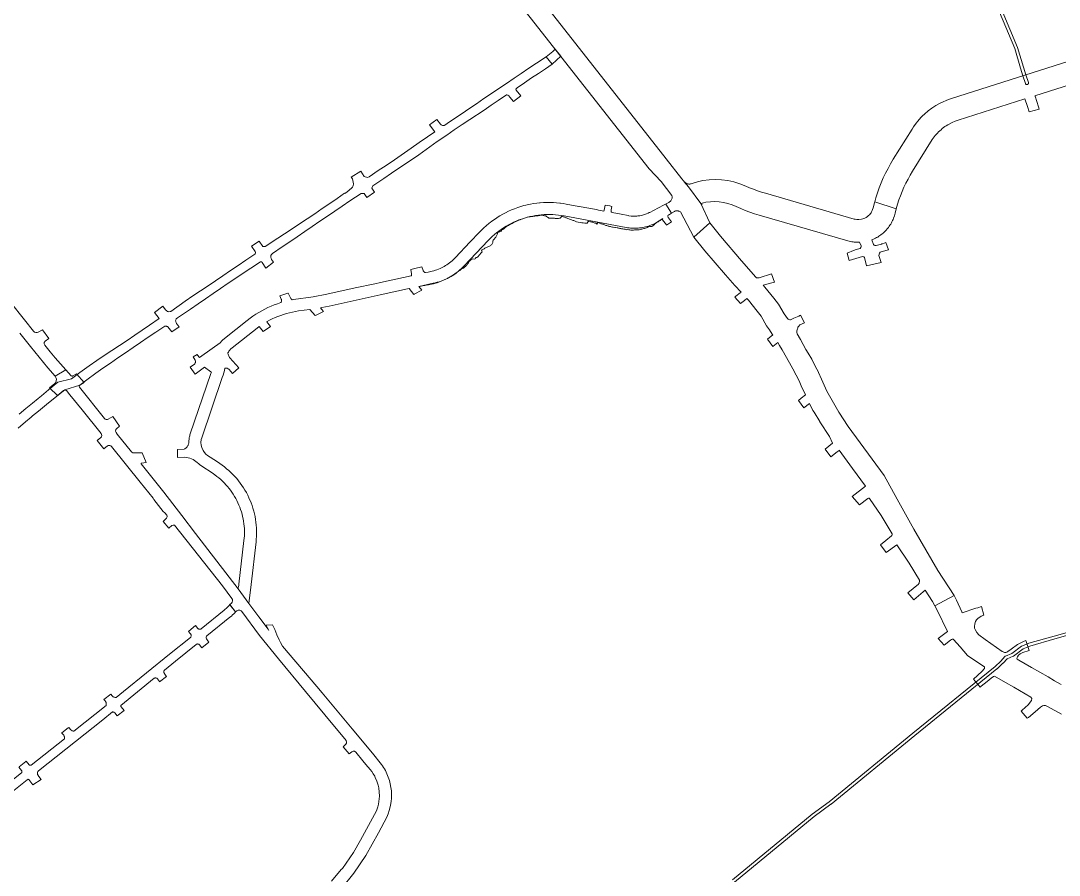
# Model space of a CAD drawing. Header units: inches. Extents: x 704148 to 723432, y 7075344 to 7101810.
# Drawn here: x 720368 to 721741, y 7083381 to 7084511 of the extents above; entities that cross this region are included whole.
import ezdxf

# ---------------------------------------------------------------- set-up
doc = ezdxf.new("R2010")
doc.units = ezdxf.units.IN
doc.header["$MEASUREMENT"] = 0
doc.layers.add('gisdb.gisadmin', color=7, linetype='Continuous', lineweight=9, true_color=0xccf5fc)

msp = doc.modelspace()

# ---------------------------------------------------------------- linework, layer by layer
at = {"layer": 'gisdb.gisadmin'}
for points in [[(720914.9855, 7084719.3254), (721221.711, 7084328.2394), (721242.3078, 7084301.9776), (721250.8083, 7084291.1392), (721267.2329, 7084269.2735), (721279.0377, 7084243.5248), (721258.1705, 7084224.7946), (721240.4571, 7084258.2395), (721238.5947, 7084258.9165), (721238.0094, 7084259.1444), (721237.4064, 7084259.3204), (721236.7904, 7084259.4432), (721236.1661, 7084259.5119), (721235.8131, 7084259.5197), (721235.5381, 7084259.5258), (721234.9113, 7084259.485), (721234.2905, 7084259.3897), (721233.9115, 7084259.2971), (721233.0854, 7084259.039), (721232.5104, 7084258.7863), (721232.3419, 7084258.7005), (721228.5791, 7084256.3781), (721220.9092, 7084268.507), (721220.448, 7084268.2646), (721225.1679, 7084270.7458), (721227.734, 7084272.6448), (721229.4072, 7084276.0759), (721229.5247, 7084277.9974), (721229.1454, 7084279.8704), (721214.8292, 7084298.1241), (721198.9306, 7084315.1546), (721001.3811, 7084567.0373)], [(721665.6947, 7084523.9041), (721685.9358, 7084475.6748), (721685.9825, 7084475.5524), (721686.0077, 7084475.4744), (721693.8476, 7084449.287), (721696.7601, 7084439.298), (721700.2626, 7084429.0868), (721700.3462, 7084428.7512), (721700.3706, 7084428.4033), (721700.3343, 7084428.0565), (721700.2382, 7084427.7213), (721700.0855, 7084427.4078), (721699.8806, 7084427.1257), (721699.6297, 7084426.8834), (721699.3408, 7084426.6884), (721699.0222, 7084426.5464), (721698.6839, 7084426.4621), (721698.3361, 7084426.4376), (721697.9893, 7084426.474), (721697.6541, 7084426.57), (721697.3406, 7084426.7228), (721697.0585, 7084426.9277), (721696.8162, 7084427.1785), (721696.6211, 7084427.4675), (721696.4788, 7084427.7873), (721692.9601, 7084438.0458), (721692.9317, 7084438.1349), (721690.0102, 7084448.1544), (721682.2053, 7084474.225), (721662.0065, 7084522.3535)], [(720366.36, 7083990.46), (720375.34, 7083997.93), (720383.89, 7084005.04), (720391.3, 7084011.2), (720395.69, 7084014.86), (720405.302, 7084022.8569), (720417.65, 7084033.13), (720435.55, 7084037.56), (720446.5559, 7084045.6158), (720458.83, 7084054.6), (720468.93, 7084061.56), (720478.81, 7084068.25), (720488.98, 7084074.89), (720499.06, 7084081.53), (720509.04, 7084088.16), (720519.22, 7084095.07), (720528.91, 7084101.64), (720538.76, 7084108.34), (720551.37, 7084117.09), (720548.49, 7084121.09), (720545.3566, 7084125.2868), (720556.1336, 7084133.3038), (720559.93, 7084128.64), (720561.34, 7084127.14), (720562.15, 7084126.54), (720563.13, 7084126.22), (720564.4, 7084126.12), (720565.9, 7084126.31), (720566.77, 7084126.58), (720585.87, 7084140), (720595.82, 7084146.99), (720606.05, 7084153.62), (720616, 7084160.49), (720625.77, 7084166.77), (720635.76, 7084173.71), (720645.83, 7084180.5), (720655.73, 7084187.17), (720666.13, 7084194.12), (720677.84, 7084202), (720678.38, 7084202.58), (720678.76, 7084203.36), (720678.63, 7084204.82), (720678.35, 7084205.74), (720673.5812, 7084212.7916), (720683.6865, 7084219.6194), (720688.64, 7084212.55), (720691.41, 7084212.34), (720708.03, 7084223.23), (720716.99, 7084229.09), (720727.11, 7084235.77), (720736.89, 7084242.22), (720746.96, 7084248.99), (720757, 7084255.74), (720767.01, 7084262.47), (720776.91, 7084269.13), (720786.71, 7084275.95), (720796.54, 7084282.77), (720796.65, 7084282.61), (720799.79, 7084284.65), (720805.66, 7084289.41), (720806.74, 7084290.78), (720807.72, 7084292.46), (720808.41, 7084295.36), (720806.8, 7084301.88), (720805.3362, 7084304.132), (720817.8125, 7084311.9485), (720822.49, 7084304.73), (720826.72, 7084303.8), (720828.88, 7084304.52), (720841.01, 7084312.7), (720851.27, 7084319.63), (720862.29, 7084327.06), (720871.27, 7084333.15), (720884.56, 7084342.33), (720895.19, 7084349.67), (720906.05, 7084357.22), (720915.6546, 7084363.8834), (720915.972, 7084364.1772), (720908.6406, 7084373.2838), (720918.386, 7084380.2655), (720923.13, 7084374.24), (720924.23, 7084373.3), (720925.05, 7084372.78), (720925.98, 7084372.48), (720927.13, 7084372.34), (720928.01, 7084372.44), (720930.38, 7084373.89), (720933.96, 7084376.32), (720951.78, 7084388.18), (720960.79, 7084394.18), (720970.71, 7084401), (720980.71, 7084407.87), (720990.49, 7084414.56), (721000.45, 7084421.37), (721010.35, 7084428.03), (721020.55, 7084434.89), (721029.92, 7084441.28), (721040.11, 7084448.22), (721049.97, 7084454.93), (721062.97, 7084463.32), (721063.0161, 7084463.3579), (721071.0435, 7084453.6145), (721070.95, 7084453.53), (721061.81, 7084447.37), (721052.65, 7084441.2), (721043.71, 7084435.36), (721034.41, 7084428.95), (721024.42, 7084422.07), (721023.98, 7084421.68), (721023.54, 7084421.3), (721023.25, 7084420.94), (721023.14, 7084420.68), (721023.03, 7084420.43), (721022.91, 7084419.89), (721023.11, 7084419.22), (721029.312, 7084411.5017), (721019.7417, 7084404.2283), (721015.1, 7084409.98), (721013.77, 7084411.66), (721012.1, 7084412.58), (721010.87, 7084412.94), (721010.3, 7084412.9), (720999.52, 7084405.57), (720990.38, 7084399.25), (720980.99, 7084392.76), (720962.09, 7084380.22), (720952.06, 7084373.45), (720941.23, 7084366.4), (720931.69, 7084359.76), (720918.64, 7084351.04), (720894.58, 7084333.75), (720892.69, 7084332.43), (720869.42, 7084317.02), (720858.35, 7084309.37), (720848.13, 7084302.3), (720833.91, 7084292.56), (720832.68, 7084289.28), (720836.0603, 7084284.1582), (720825.8364, 7084277.0403), (720822.18, 7084282.42), (720818.23, 7084282.23), (720803.34, 7084272.56), (720793.13, 7084265.58), (720783.56, 7084259.04), (720773.69, 7084252.3), (720763.77, 7084245.71), (720753.75, 7084238.86), (720743.91, 7084232), (720733.8, 7084225.35), (720723.96, 7084218.7), (720714.01, 7084211.97), (720701.01, 7084203), (720699.74, 7084201.78), (720699.19, 7084200.51), (720699.04, 7084198.99), (720699.14, 7084197.62), (720699.33, 7084196.72), (720699.83, 7084195.29), (720702.4648, 7084191.4842), (720692.1777, 7084183.4982), (720687.36, 7084191.33), (720686.93, 7084191.87), (720686.43, 7084192.16), (720685.66, 7084192.23), (720685.16, 7084192.05), (720672.69, 7084183.68), (720662.65, 7084177.03), (720652.57, 7084170.33), (720642.52, 7084163.65), (720632.68, 7084156.86), (720622.8, 7084150.05), (720612.83, 7084143.18), (720602.99, 7084136.38), (720593.03, 7084129.48), (720575.67, 7084117.98), (720574.03, 7084116.6), (720573.25, 7084115.04), (720573.09, 7084114.1), (720573.25, 7084113.05), (720573.86, 7084111.44), (720574.47, 7084110.38), (720575.56, 7084108.83), (720577.7913, 7084105.9199), (720568.0449, 7084099.3207), (720562.71, 7084106.03), (720562.29, 7084106.37), (720561.72, 7084106.63), (720561.25, 7084106.8), (720560.28, 7084106.93), (720559.18, 7084106.91), (720558.7, 7084106.82), (720546.96, 7084099.11), (720536.84, 7084092.27), (720526.88, 7084085.53), (720517.07, 7084078.88), (720506.95, 7084071.95), (720496.98, 7084065.1), (720487, 7084058.25), (720477.09, 7084051.59), (720467.81, 7084044.8), (720455.7572, 7084035.9865), (720446.49, 7084029.21), (720426.51, 7084022.73), (720414.0302, 7084012.6596), (720402.58, 7084003.42), (720391.92, 7083994.81), (720384.2, 7083988.58), (720382.12, 7083986.82), (720374.72, 7083980.58), (720364.97, 7083972.35)], [(721812.953, 7084444.6893), (721708.9389, 7084411.6728), (721709.0471, 7084411.2502), (721713.686, 7084396.8269), (721714.5786, 7084394.0515), (721701.2665, 7084390.3534), (721699.0299, 7084397.2764), (721695.7467, 7084407.4391), (721607.5759, 7084379.4978), (721603.4514, 7084378.034), (721599.4349, 7084376.296), (721595.5443, 7084374.2917), (721593.6519, 7084373.1924), (721591.7975, 7084372.0301), (721589.9833, 7084370.806), (721588.2114, 7084369.5215), (721586.4837, 7084368.1781), (721584.8022, 7084366.7772), (721581.5853, 7084363.8098), (721580.0537, 7084362.2466), (721577.1525, 7084358.9699), (721575.7863, 7084357.2601), (721573.2303, 7084353.7076), (721547.211, 7084311.9354), (721544.1103, 7084306.7631), (721541.1799, 7084301.4925), (721538.4229, 7084296.1292), (721535.8421, 7084290.6789), (721533.4403, 7084285.1474), (721531.2201, 7084279.5405), (721529.1838, 7084273.8643), (721527.3336, 7084268.1247), (721525.6714, 7084262.3278), (721525.6632, 7084262.2953), (721497.1229, 7084271.5917), (721498.6342, 7084276.8624), (721500.7845, 7084283.5328), (721503.151, 7084290.1295), (721505.7312, 7084296.6456), (721508.5225, 7084303.0741), (721511.5218, 7084309.4082), (721514.726, 7084315.6413), (721518.1316, 7084321.7665), (721521.735, 7084327.7776), (721546.5675, 7084367.711), (721548.3021, 7084370.3984), (721552.0377, 7084375.5906), (721554.0345, 7084378.0895), (721558.2747, 7084382.8785), (721560.5133, 7084385.1632), (721562.8275, 7084387.3713), (721567.6724, 7084391.5476), (721572.7873, 7084395.3884), (721578.149, 7084398.8763), (721583.7333, 7084401.9955), (721586.6011, 7084403.4123), (721592.4714, 7084405.9525), (721598.4995, 7084408.0918), (721802.2199, 7084472.7574)], [(720354.4631, 7084139.1578), (720373.2851, 7084115.6035), (720385.4839, 7084100.3376), (720386.7219, 7084099.2473), (720388.2581, 7084098.6461), (720390.3139, 7084098.6866), (720391.4694, 7084099.1329), (720397.3898, 7084102.3626), (720405.6727, 7084090.8674), (720400.8656, 7084087.3546), (720399.5632, 7084085.6338), (720399.425, 7084083.4801), (720400.1485, 7084081.9859), (720407.1486, 7084073.2259), (720413.8706, 7084065.0438), (720420.8119, 7084057.047), (720427.9676, 7084049.2414), (720413.8571, 7084040.9097), (720404.0508, 7084051.8997), (720381.298, 7084079.9457), (720367.2274, 7084097.554)], [(720779.1296, 7083372.9791), (720791.796, 7083388.381), (720793.5643, 7083389.9802), (720808.125, 7083411.0424), (720817.6948, 7083427.3925), (720836.0838, 7083461.2736), (720838.4403, 7083466.1996), (720840.2824, 7083471.3402), (720841.215, 7083474.86), (720841.906, 7083478.4352), (720842.3522, 7083482.0491), (720842.5516, 7083485.6849), (720841.6649, 7083496.5559), (720840.8791, 7083500.1115), (720839.2517, 7083505.324), (720837.1014, 7083510.3435), (720836.2722, 7083511.9646), (720834.4507, 7083515.1176), (720832.4189, 7083518.1394), (720830.1863, 7083521.016), (720824.7144, 7083527.5913), (720820.7819, 7083532.3169), (720811.1934, 7083543.8356), (720809.4449, 7083544.9381), (720808.02, 7083545.0688), (720806.1002, 7083544.3026), (720802.7256, 7083541.4983), (720794.7339, 7083550.7965), (720798.1359, 7083554.2243), (720799.0151, 7083555.6313), (720799.2133, 7083557.1519), (720798.5879, 7083558.9557), (720770.2897, 7083592.9918), (720744.62, 7083623.9117), (720709.2258, 7083667.3244), (720684.1699, 7083698.0568), (720660.4648, 7083729.7622), (720659.7181, 7083730.5441), (720657.9334, 7083731.4379), (720655.7867, 7083731.4375), (720654.1235, 7083730.6394), (720652.4305, 7083729.1964), (720644.9619, 7083738.8748), (720646.9988, 7083740.7684), (720647.99, 7083741.9791), (720648.5466, 7083743.768), (720648.2733, 7083745.7765), (720647.6696, 7083746.8757), (720634.9795, 7083763.8487), (720571.8185, 7083843.8155), (720570.6232, 7083844.0361), (720569.7164, 7083843.9241), (720568.367, 7083843.2353), (720564.3433, 7083839.7059), (720556.5417, 7083848.6179), (720561.0666, 7083853.2947), (720561.5185, 7083853.9562), (720561.8273, 7083854.9763), (720561.7685, 7083856.0405), (720561.3669, 7083856.9933), (720558.6863, 7083860.373), (720556.8571, 7083861.9348), (720544.5515, 7083877.6265), (720543.4567, 7083879.5488), (720526.4359, 7083900.7425), (720488.4675, 7083948.0192), (720487.488, 7083948.8776), (720486.2741, 7083949.3493), (720484.972, 7083949.3773), (720484.0323, 7083949.103), (720483.2357, 7083948.6268), (720478.4757, 7083944.9099), (720469.5014, 7083955.9848), (720474.2068, 7083959.8645), (720474.9789, 7083960.7351), (720475.5444, 7083962.3103), (720475.4083, 7083963.851), (720474.745, 7083965.1059), (720449.7547, 7083996.2228), (720433.5533, 7084016.3962), (720429.1032, 7084021.7622), (720427.4511, 7084022.4787), (720426.1587, 7084022.4704), (720425.1749, 7084022.1464), (720424.4152, 7084021.6509), (720417.0616, 7084015.4675), (720406.4185, 7084025.3855), (720413.4355, 7084031.3234), (720414.6234, 7084032.7421), (720415.4427, 7084034.6539), (720415.641, 7084036.7243), (720415.0177, 7084039.1837), (720413.8571, 7084040.9097), (720427.9676, 7084049.2414), (720435.2772, 7084041.4816), (720435.9241, 7084041.0478), (720436.6951, 7084040.9375), (720437.4892, 7084041.2043), (720442.0052, 7084044.072), (720452.2109, 7084032.7299), (720446.5102, 7084028.8206), (720445.879, 7084028.0372), (720445.7575, 7084027.2138), (720446.1354, 7084026.2815), (720479.2626, 7083985.0328), (720480.2211, 7083984.1873), (720481.2827, 7083983.7415), (720482.9383, 7083983.7071), (720484.0175, 7083984.1084), (720490.0832, 7083987.5022), (720498.9597, 7083974.7478), (720494.9327, 7083971.4752), (720494.0173, 7083970.382), (720493.5614, 7083968.2451), (720494.3739, 7083966.2169), (720495.909, 7083964.3054), (720514.6725, 7083940.9419), (720515.4204, 7083940.2359), (720516.7022, 7083939.6481), (720517.5963, 7083939.54), (720528.8687, 7083939.54), (720534.3831, 7083926.8593), (720528.1267, 7083926.0035), (720527.751, 7083925.839), (720527.4837, 7083925.3498), (720527.6436, 7083924.7908), (720557.6038, 7083887.4855), (720581.2263, 7083856.7877), (720599.5219, 7083833.0123), (720655.6223, 7083759.619), (720670.0957, 7083740.2609), (720683.3536, 7083722.5285), (720695.3825, 7083706.44), (720696.5515, 7083704.7185), (720692.75, 7083711.44), (720701.1086, 7083712.1662), (720704.3326, 7083705.836), (720707.1371, 7083698.9316), (720709.9056, 7083692.3266), (720711.6336, 7083688.6564), (720714.4114, 7083684.0394), (720759.8673, 7083630.5294), (720766.6946, 7083622.3253), (720806.4543, 7083574.5472), (720833.3822, 7083542.1888), (720845.3851, 7083527.5137), (720846.7382, 7083525.5734), (720848.0245, 7083523.5882), (720849.2425, 7083521.5603), (720850.3908, 7083519.4922), (720852.4729, 7083515.2448), (720854.2613, 7083510.8656), (720855.0428, 7083508.6329), (720855.7477, 7083506.3749), (720856.9252, 7083501.7935), (720857.7883, 7083497.1425), (720858.3331, 7083492.4437), (720858.4852, 7083490.0831), (720858.5533, 7083486.7413), (720858.4588, 7083482.9894), (720858.0393, 7083478.2777), (720857.3002, 7083473.6055), (720856.8119, 7083471.2909), (720855.6004, 7083466.7184), (720854.0806, 7083462.2389), (720852.2597, 7083457.8731), (720841.1879, 7083437.1363), (720824.3597, 7083406.8782), (720808.7536, 7083383.6669), (720792.4655, 7083363.3661)], [(721309.0819, 7083374.8813), (721414.5257, 7083461.6284), (721414.6045, 7083461.6894), (721436.9137, 7083478.1211), (721547.5765, 7083568.7321), (721656.1877, 7083656.9274), (721663.8823, 7083664.1069), (721669.3176, 7083670.2572), (721669.5573, 7083670.4868), (721669.8463, 7083670.6819), (721670.0849, 7083670.7944), (721678.4771, 7083674.0924), (721691.2085, 7083683.6803), (721691.4416, 7083683.8317), (721691.6393, 7083683.9275), (721700.7921, 7083687.7599), (721700.9129, 7083687.806), (721701.0181, 7083687.839), (721734.1311, 7083697.2434), (722656.6512, 7083960.402)], [(722655.9098, 7083956.0301), (721735.2264, 7083693.3955), (721702.2264, 7083684.0231), (721693.4156, 7083680.3339), (721680.6659, 7083670.7324), (721680.4328, 7083670.581), (721680.1942, 7083670.4685), (721671.9965, 7083667.2469), (721666.8162, 7083661.3851), (721666.6819, 7083661.2471), (721658.8676, 7083653.9558), (721658.7639, 7083653.8656), (721550.1047, 7083565.6314), (721439.4047, 7083474.9899), (721439.3277, 7083474.9303), (721417.0211, 7083458.5005), (721311.6758, 7083371.8345)], [(721743.92, 7083593.96), (721725.69, 7083604.18), (721722.91, 7083605.39), (721722.35, 7083605.46), (721720.75, 7083605.39), (721719.02, 7083604.87), (721716.45, 7083603.1), (721709.26, 7083597.21), (721700.19, 7083589.76), (721698.6792, 7083588.5231), (721690.5922, 7083598.1108), (721692.14, 7083599.45), (721700, 7083606.25), (721704.3, 7083611.85), (721704.58, 7083612.33), (721704.84, 7083614.05), (721704.7, 7083614.79), (721703.5, 7083616.47), (721681.14, 7083629.52), (721669.87, 7083635.92), (721655.34, 7083644.17), (721654.12, 7083643.67), (721650.88, 7083641.55), (721645.79, 7083637.38), (721637.7513, 7083630.8013), (721636.54, 7083629.81), (721627.5382, 7083640.1426), (721638.84, 7083650.37), (721642.1, 7083654.5), (721642.1, 7083656.45), (721620.37, 7083670.95), (721619.72, 7083671.7), (721610, 7083682.93), (721601.16, 7083692.63), (721600.7, 7083692.93), (721599.81, 7083693.07), (721599.46, 7083693.09), (721598.64, 7083692.79), (721597.38, 7083691.97), (721588.8813, 7083685.0705), (721581.2196, 7083694.1852), (721593.33, 7083703.4), (721579.54, 7083731.31), (721576.4281, 7083737.3009), (721602.15, 7083750.97), (721605.08, 7083744.65), (721612.26, 7083729.17), (721612.75, 7083727.94), (721630.66, 7083733.97), (721633.5486, 7083734.769), (721638.3017, 7083736.3212), (721641.1867, 7083724.7927), (721637.64, 7083723.42), (721633.23, 7083720.25), (721631.47, 7083718.65), (721630.36, 7083716.7), (721629.6, 7083713.31), (721629.13, 7083709.96), (721629.19, 7083707.87), (721629.91, 7083705.75), (721632.08, 7083701.84), (721634.74, 7083698.8), (721643.28, 7083692.77), (721665.53, 7083677.05), (721666.72, 7083676.19), (721668.67, 7083675.66), (721670.26, 7083675.71), (721671.69, 7083676.14), (721672.88, 7083676.81), (721677.5, 7083680), (721686.08, 7083686.01), (721691.9349, 7083689.2275), (721694.56, 7083690.67), (721697.0356, 7083691.5434), (721701.3128, 7083678.3257), (721693.03, 7083675.58), (721689.47, 7083673.78), (721687.2, 7083671.87), (721685.78, 7083669.71), (721685.13, 7083668.2), (721685.5, 7083666.9), (721687.51, 7083665.57), (721704.36, 7083655.76), (721726.2, 7083643.2), (721734.86, 7083638.19), (721743.52, 7083633.18)], [(720366.3493, 7083524.2556), (720375.2282, 7083531.3747), (720375.7026, 7083531.7551), (720379.4936, 7083527.1323), (720379.9234, 7083526.7566), (720380.4357, 7083526.505), (720380.6182, 7083526.4772), (720380.6189, 7083526.4519), (720380.9957, 7083526.3946), (720381.3767, 7083526.4035), (720381.7504, 7083526.4784), (720382.1054, 7083526.6172), (720382.2725, 7083526.7092), (720382.3463, 7083526.7562), (720426.0882, 7083561.5044), (720426.1946, 7083561.9274), (720426.2951, 7083562.7931), (720426.2884, 7083563.2293), (720426.2437, 7083563.6632), (720426.1614, 7083564.0915), (720426.0421, 7083564.5111), (720425.8086, 7083565.0517), (720425.6962, 7083565.3111), (720425.2167, 7083566.0389), (720422.7676, 7083569.0567), (720422.8661, 7083569.1359), (720431.1954, 7083575.8301), (720432.042, 7083576.5106), (720434.6434, 7083573.3881), (720434.6432, 7083573.3871), (720434.645, 7083573.3863), (720434.9369, 7083573.0654), (720435.6026, 7083572.5029), (720435.9697, 7083572.2672), (720436.3559, 7083572.0644), (720436.7583, 7083571.8961), (720437.5993, 7083571.6675), (720438.7944, 7083571.5981), (720481.222, 7083605.3507), (720481.375, 7083605.8513), (720481.418, 7083606.054), (720481.4603, 7083606.2532), (720481.5474, 7083606.8828), (720481.5656, 7083607.406), (720481.5381, 7083607.9287), (720481.4652, 7083608.447), (720481.3473, 7083608.957), (720481.1855, 7083609.4548), (720480.9809, 7083609.9366), (720480.7351, 7083610.3987), (720480.4499, 7083610.8376), (720479.9452, 7083611.4186), (720478.4304, 7083613.3786), (720487.4498, 7083620.6213), (720489.2032, 7083618.4073), (720489.9216, 7083617.6472), (720490.3276, 7083617.3169), (720490.761, 7083617.0233), (720491.696, 7083616.5546), (720492.1905, 7083616.3832), (720493.2149, 7083616.1725), (720493.737, 7083616.1349), (720494.2604, 7083616.1429), (720494.6519, 7083616.1789), (720504.13, 7083623.8329), (720565.1434, 7083673.1042), (720592.7519, 7083695.3994), (720593.1288, 7083695.8052), (720593.4295, 7083696.2703), (720593.7185, 7083697.0478), (720593.7945, 7083697.5964), (720593.774, 7083698.1499), (720593.6578, 7083698.6914), (720593.4493, 7083699.2045), (720593.1549, 7083699.6736), (720592.3403, 7083700.6714), (720590.049, 7083703.4779), (720590.514, 7083703.8567), (720599.4362, 7083711.1241), (720602.6016, 7083707.2943), (720602.9999, 7083706.9084), (720603.4591, 7083706.5976), (720603.9653, 7083706.3713), (720604.5032, 7083706.2363), (720605.0563, 7083706.1967), (720605.8778, 7083706.3182), (720606.3958, 7083706.5161), (720606.8616, 7083706.7937), (720637.474, 7083731.5147), (720638.8277, 7083732.6449), (720640.1437, 7083733.8186), (720641.4207, 7083735.0347), (720642.6574, 7083736.2919), (720643.8523, 7083737.5888), (720644.9619, 7083738.8748), (720646.7693, 7083736.5517), (720652.4305, 7083729.1964), (720651.8289, 7083728.5276), (720650.2102, 7083726.8511), (720648.5332, 7083725.2328), (720646.8002, 7083723.6747), (720645.0132, 7083722.1788), (720614.5437, 7083697.5731), (720614.1809, 7083697.1812), (720613.6503, 7083696.1808), (720613.528, 7083695.6373), (720613.5253, 7083694.803), (720613.6441, 7083694.2588), (720613.8556, 7083693.7434), (720614.0308, 7083693.445), (720615.8846, 7083690.7873), (720617.0826, 7083689.0699), (720607.8414, 7083681.8413), (720604.6906, 7083685.6682), (720604.2931, 7083686.0547), (720603.8345, 7083686.3664), (720603.3288, 7083686.5937), (720602.7913, 7083686.7297), (720602.2383, 7083686.7703), (720601.4167, 7083686.6505), (720600.654, 7083686.322), (720600.4269, 7083686.1731), (720572.8018, 7083663.8645), (720558.4928, 7083652.3093), (720558.1152, 7083651.9002), (720557.9546, 7083651.6725), (720557.8144, 7083651.4317), (720557.6957, 7083651.1796), (720557.5995, 7083650.9182), (720557.5264, 7083650.6493), (720557.477, 7083650.3751), (720557.4517, 7083650.0976), (720557.474, 7083649.5413), (720557.5214, 7083649.2667), (720557.5925, 7083648.9973), (720557.8037, 7083648.4822), (720557.9931, 7083648.1624), (720560.7558, 7083644.2656), (720561.0502, 7083643.8504), (720552.0129, 7083636.9404), (720551.9947, 7083636.9648), (720549.2164, 7083640.6867), (720548.8402, 7083641.0901), (720548.3997, 7083641.422), (720547.9083, 7083641.6724), (720547.1086, 7083641.8793), (720546.2826, 7083641.8721), (720545.7452, 7083641.748), (720545.2375, 7083641.5325), (720544.9996, 7083641.3924), (720500.6662, 7083605.6115), (720500.6525, 7083605.3501), (720500.6616, 7083605.0886), (720500.6935, 7083604.8288), (720500.8244, 7083604.3225), (720501.0412, 7083603.8467), (720501.2677, 7083603.5035), (720504.9318, 7083598.7029), (720496.0033, 7083591.5587), (720492.6606, 7083595.6478), (720491.5353, 7083596.4623), (720490.5445, 7083596.7919), (720490.1993, 7083596.8429), (720489.8189, 7083596.864), (720476.9093, 7083586.5507), (720391.8326, 7083518.9665), (720391.3254, 7083518.442), (720390.8851, 7083517.7248), (720390.7537, 7083517.5108), (720390.4009, 7083516.1006), (720390.3911, 7083515.7355), (720390.4668, 7083515.0099), (720390.6673, 7083514.3083), (720390.9867, 7083513.6523), (720392.5336, 7083511.5101), (720395.305, 7083507.7237), (720384.3091, 7083500.5081), (720379.0515, 7083507.4799), (720379.0383, 7083507.4962), (720378.6009, 7083507.767), (720378.2972, 7083507.8303), (720377.8865, 7083507.789), (720377.626, 7083507.6808), (720376.8187, 7083507.0396), (720301.7348, 7083447.3935)], [(720337.037, 7083490.7628), (720369.3746, 7083516.4516), (720369.7352, 7083516.8925), (720369.9066, 7083517.232), (720370.0164, 7083517.5961), (720370.0303, 7083517.7128), (720370.0371, 7083517.7701), (720370.0613, 7083517.9738), (720370.0046, 7083518.5405), (720369.8662, 7083518.9423), (720369.6303, 7083519.3451), (720365.9554, 7083523.9397)]]:
    msp.add_lwpolyline(points, dxfattribs=at)
for points in [[(721071.0435, 7084453.6145), (721063.0161, 7084463.3579), (721071.5546, 7084470.3788), (721074.9244, 7084473.2669), (721082.3344, 7084463.8189)], [(721497.1229, 7084271.5917), (721525.6632, 7084262.2953), (721524.1991, 7084256.4798), (721523.2821, 7084253.1051), (721522.1314, 7084249.8027), (721521.4701, 7084248.1837), (721520.7527, 7084246.5888), (721519.9799, 7084245.02), (721519.1527, 7084243.4791), (721518.2721, 7084241.9682), (721517.3393, 7084240.4889), (721516.3553, 7084239.0432), (721515.3213, 7084237.6328), (721514.2386, 7084236.2594), (721511.9325, 7084233.6303), (721510.712, 7084232.3779), (721509.4483, 7084231.1689), (721508.1432, 7084230.0048), (721506.7982, 7084228.8871), (721505.4149, 7084227.8171), (721503.995, 7084226.7961), (721502.5403, 7084225.8255), (721501.0525, 7084224.9063), (721499.5335, 7084224.0396), (721497.9851, 7084223.2267), (721496.4092, 7084222.4683), (721494.8078, 7084221.7656), (721493.1828, 7084221.1193), (721495.6875, 7084215.1764), (721495.9704, 7084214.7366), (721496.5266, 7084214.1853), (721497.4528, 7084213.7083), (721498.2247, 7084213.5757), (721499.1419, 7084213.6819), (721505.9549, 7084215.5658), (721506.6402, 7084215.7553), (721507.4178, 7084215.9703), (721507.4595, 7084216.035), (721511.9205, 7084217.5583), (721515.1752, 7084207.9358), (721507.0385, 7084205.8132), (721504.4914, 7084204.7519), (721503.6424, 7084203.5491), (721502.7933, 7084200.5775), (721505.8357, 7084191.3088), (721486.3785, 7084186.6391), (721483.5484, 7084197.6766), (721482.6286, 7084198.7379), (721481.2135, 7084198.9502), (721463.3836, 7084193.7144), (721460.5535, 7084203.4784), (721469.1282, 7084207.2579), (721472.5237, 7084208.2636), (721476.0775, 7084209.3295), (721477.7694, 7084209.9239), (721478.8384, 7084211.0503), (721479.169, 7084212.0383), (721479.0784, 7084213.3338), (721477.1732, 7084217.9229), (721475.4243, 7084217.8956), (721473.6755, 7084217.9295), (721471.9289, 7084218.0246), (721470.1868, 7084218.1807), (721468.4511, 7084218.3977), (721466.7242, 7084218.6752), (721465.0079, 7084219.013), (721463.3046, 7084219.4105), (721461.6162, 7084219.8675), (721344.2448, 7084253.845), (721338.1037, 7084255.7226), (721332.0213, 7084257.7828), (721326.0032, 7084260.0237), (721320.0547, 7084262.4434), (721314.1812, 7084265.0396), (721308.7115, 7084267.3966), (721303.1506, 7084269.2334), (721297.4508, 7084270.5785), (721291.6555, 7084271.4218), (721285.8087, 7084271.7567), (721279.955, 7084271.5808), (721274.1389, 7084270.8954), (721270.9746, 7084270.2389), (721268.8941, 7084269.4929), (721268.5106, 7084268.5699), (721268.5433, 7084267.6457), (721267.2329, 7084269.2735), (721250.8083, 7084291.1392), (721245.4429, 7084297.9802), (721245.9641, 7084297.4213), (721246.5321, 7084296.91), (721247.1424, 7084296.4501), (721247.7905, 7084296.0451), (721248.4715, 7084295.6982), (721249.18, 7084295.412), (721249.9109, 7084295.1886), (721250.6584, 7084295.0297), (721251.4169, 7084294.9366), (721252.1807, 7084294.9099), (721252.9438, 7084294.9499), (721253.7006, 7084295.0563), (721254.4362, 7084295.2258), (721259.6416, 7084296.9577), (721264.8224, 7084298.2733), (721270.0349, 7084299.4573), (721278.2459, 7084300.5818), (721286.5237, 7084300.9863), (721294.8053, 7084300.6679), (721303.0276, 7084299.6288), (721311.128, 7084297.8771), (721319.045, 7084295.4261), (721326.7182, 7084292.2944), (721331.7722, 7084290.0604), (721336.8907, 7084287.9784), (721342.069, 7084286.0502), (721347.3027, 7084284.2774), (721352.5869, 7084282.6618), (721469.9583, 7084248.6843), (721471.2967, 7084248.3464), (721473.3399, 7084248.0146), (721476.0967, 7084247.9038), (721479.5212, 7084248.2999), (721481.5252, 7084248.8185), (721484.0935, 7084249.8265), (721485.9153, 7084250.8095), (721487.6256, 7084251.9755), (721488.6949, 7084252.8484), (721490.6404, 7084254.8049), (721491.5073, 7084255.879), (721492.2981, 7084257.0104), (721493.0089, 7084258.1936), (721493.9181, 7084260.0533), (721494.4152, 7084261.3411), (721494.9914, 7084263.3292), (721496.7025, 7084270.1255)], [(721132.2752, 7084260.5328), (721139.2846, 7084259.22), (721139.5312, 7084260.2882), (721141.0995, 7084267.0828), (721147.0735, 7084265.9649), (721149.7658, 7084265.4611), (721149.0067, 7084260.8684), (721148.7698, 7084259.4348), (721148.7206, 7084259.1373), (721148.8274, 7084258.3881), (721149.3114, 7084257.646), (721150.0107, 7084257.211), (721161.9252, 7084254.9795), (721171.4412, 7084253.1972), (721172.3343, 7084253.07), (721175.2327, 7084252.657), (721176.8669, 7084252.5683), (721179.0568, 7084252.4494), (721182.8845, 7084252.5758), (721183.956, 7084252.7053), (721186.6866, 7084253.0353), (721190.4342, 7084253.8245), (721194.0988, 7084254.9373), (721195.5022, 7084255.5013), (721197.6524, 7084256.3653), (721199.2324, 7084257.138), (721199.9502, 7084257.489), (721204.9843, 7084260.1354), (721217.9124, 7084266.9316), (721220.448, 7084268.2646), (721220.9092, 7084268.507), (721228.5791, 7084256.3781), (721225.8723, 7084254.7105), (721225.5867, 7084254.5345), (721225.3965, 7084254.4173), (721224.7564, 7084254.023), (721224.7173, 7084253.9988), (721223.5639, 7084253.2882), (721223.6169, 7084252.866), (721223.6766, 7084252.3898), (721223.7065, 7084252.1508), (721223.7775, 7084251.9207), (721223.7828, 7084251.9036), (721223.9899, 7084251.2321), (721224.0998, 7084251.0179), (721224.3188, 7084250.5908), (721224.4208, 7084250.3918), (721228.3939, 7084244.9421), (721228.4587, 7084244.8531), (721222.0485, 7084240.4997), (721221.7536, 7084240.8917), (721216.6032, 7084247.7388), (721216.2421, 7084248.1708), (721215.9796, 7084248.4353), (721215.9767, 7084248.4381), (721215.8615, 7084248.5428), (721207.3952, 7084243.3267), (721205.606, 7084242.424), (721203.7877, 7084241.5817), (721201.9422, 7084240.8006), (721200.0716, 7084240.0818), (721198.178, 7084239.4259), (721196.2635, 7084238.8337), (721194.3302, 7084238.3059), (721192.3804, 7084237.8431), (721190.4163, 7084237.4458), (721188.4399, 7084237.1143), (721186.4535, 7084236.8492), (721184.4594, 7084236.6507), (721182.4597, 7084236.5189), (721180.4568, 7084236.4542), (721178.4528, 7084236.4564), (721176.4501, 7084236.5258), (721174.4507, 7084236.662), (721172.457, 7084236.8651), (721170.4713, 7084237.1347), (721168.4957, 7084237.4707), (721086.5679, 7084252.8153), (721082.8309, 7084253.4488), (721079.0742, 7084253.9534), (721075.3024, 7084254.3283), (721071.5199, 7084254.5732), (721067.7312, 7084254.6877), (721063.9408, 7084254.6718), (721060.1533, 7084254.5254), (721056.373, 7084254.2487), (721052.6044, 7084253.842), (721048.8521, 7084253.3059), (721045.1205, 7084252.6409), (721041.414, 7084251.8478), (721038.1757, 7084251.0375), (721038.1106, 7084251.0267), (721038.0353, 7084251.0615), (721037.9826, 7084250.9892), (721037.737, 7084250.9277), (721034.0938, 7084249.8815), (721030.4888, 7084248.7106), (721026.9263, 7084247.4162), (721023.4104, 7084246), (721019.9453, 7084244.4636), (721016.5352, 7084242.8088), (721013.1841, 7084241.0376), (721009.8959, 7084239.1522), (721006.6745, 7084237.1546), (721003.5239, 7084235.0474), (721000.4476, 7084232.8329), (720997.4494, 7084230.5139), (720994.5328, 7084228.0931), (720991.7012, 7084225.5732), (720988.9581, 7084222.9575), (720986.3066, 7084220.2488), (720954.714, 7084186.8435), (720952.8598, 7084184.9469), (720950.9436, 7084183.1129), (720948.9676, 7084181.3435), (720946.9339, 7084179.6407), (720944.8449, 7084178.0063), (720942.7027, 7084176.4422), (720940.5098, 7084174.95), (720938.2686, 7084173.5314), (720935.9816, 7084172.188), (720933.6512, 7084170.9213), (720931.28, 7084169.7326), (720928.8708, 7084168.6233), (720926.426, 7084167.5945), (720923.9484, 7084166.6475), (720921.4407, 7084165.7832), (720918.9058, 7084165.0026), (720916.3463, 7084164.3066), (720913.7651, 7084163.696), (720894.5028, 7084159.4752), (720898.3819, 7084154.4608), (720898.3844, 7084154.4575), (720888.5928, 7084149.2996), (720888.4881, 7084149.2444), (720887.9095, 7084148.9396), (720881.7575, 7084156.6825), (720879.506, 7084156.1891), (720843.4969, 7084148.2987), (720776.2874, 7084133.5717), (720766.4313, 7084131.6444), (720764.7574, 7084131.3171), (720766.4074, 7084129.1544), (720768.5482, 7084126.3484), (720767.6501, 7084125.9125), (720758.7557, 7084121.595), (720757.5987, 7084121.0334), (720750.6891, 7084129.207), (720735.7324, 7084127.0866), (720731.7203, 7084126.4484), (720727.7321, 7084125.6748), (720723.7724, 7084124.7669), (720719.8456, 7084123.7255), (720715.9563, 7084122.5519), (720712.1089, 7084121.2474), (720708.3079, 7084119.8136), (720704.5575, 7084118.252), (720700.862, 7084116.5645), (720697.2258, 7084114.753), (720693.9508, 7084112.9807), (720693.6529, 7084112.8195), (720695.1375, 7084110.9537), (720698.4994, 7084106.7285), (720688.8682, 7084100.12), (720683.7443, 7084106.5839), (720680.7498, 7084104.4195), (720647.7588, 7084078.248), (720647.2429, 7084077.8233), (720646.7413, 7084077.3817), (720646.2546, 7084076.9237), (720645.7835, 7084076.4498), (720645.3284, 7084075.9604), (720644.8898, 7084075.4563), (720644.4682, 7084074.9378), (720644.0641, 7084074.4055), (720643.6779, 7084073.8602), (720643.31, 7084073.3023), (720642.9609, 7084072.7325), (720642.6309, 7084072.1514), (720642.3204, 7084071.5596), (720642.0297, 7084070.9579), (720642.5506, 7084069.8386), (720643.0265, 7084068.5729), (720643.3181, 7084067.7972), (720644.0983, 7084066.3365), (720644.5808, 7084065.6627), (720644.9619, 7084065.2068), (720656.7987, 7084051.9168), (720648.4387, 7084044.4831), (720643.7515, 7084049.7458), (720643.417, 7084050.0898), (720642.6648, 7084050.6842), (720641.3722, 7084051.3093), (720640.4393, 7084051.53), (720639.4821, 7084051.5853), (720638.2687, 7084051.4129), (720637.5508, 7084048.2981), (720636.7426, 7084045.2055), (720635.8448, 7084042.1377), (720634.8582, 7084039.0973), (720607.6729, 7083959.2936), (720607.1065, 7083957.2997), (720606.6028, 7083953.1903), (720606.8344, 7083949.7461), (720607.652, 7083946.3924), (720609.3714, 7083942.6262), (720611.3698, 7083939.8115), (720613.2974, 7083937.8322), (720615.4781, 7083936.136), (720627.053, 7083928.3807), (720631.5764, 7083925.3038), (720634.653, 7083923.1565), (720637.6544, 7083920.9054), (720640.5773, 7083918.5531), (720643.4182, 7083916.1025), (720646.1738, 7083913.5563), (720648.8409, 7083910.9175), (720651.4164, 7083908.1893), (720653.8972, 7083905.3747), (720656.2805, 7083902.4771), (720658.5635, 7083899.4998), (720660.7436, 7083896.4463), (720662.8181, 7083893.3202), (720664.7848, 7083890.1251), (720666.6412, 7083886.8648), (720668.3853, 7083883.5429), (720670.0149, 7083880.1635), (720672.9236, 7083873.2477), (720674.1992, 7083869.7193), (720675.3536, 7083866.1495), (720676.3855, 7083862.5424), (720677.2937, 7083858.9021), (720678.0771, 7083855.2329), (720678.7348, 7083851.5392), (720679.266, 7083847.8251), (720679.6701, 7083844.0951), (720679.9467, 7083840.3535), (720680.0954, 7083836.6046), (720680.1161, 7083832.8528), (720680.0087, 7083829.1025), (720679.7733, 7083825.358), (720679.4103, 7083821.6238), (720672.9938, 7083765.5762), (720670.0957, 7083740.2609), (720655.6223, 7083759.619), (720656.0086, 7083761.1557), (720656.3496, 7083762.7031), (720656.6449, 7083764.2598), (720656.8943, 7083765.8246), (720663.5141, 7083823.4436), (720663.8243, 7083826.6342), (720664.0254, 7083829.8335), (720664.1171, 7083833.0378), (720664.0995, 7083836.2434), (720663.9724, 7083839.4465), (720663.7361, 7083842.6434), (720663.3908, 7083845.8304), (720662.9369, 7083849.0037), (720662.375, 7083852.1597), (720661.7057, 7083855.2947), (720660.9297, 7083858.405), (720660.048, 7083861.487), (720659.0617, 7083864.5371), (720657.9718, 7083867.5517), (720656.7796, 7083870.5274), (720655.4866, 7083873.4607), (720654.0942, 7083876.3481), (720652.604, 7083879.1863), (720651.0179, 7083881.972), (720649.3375, 7083884.702), (720647.565, 7083887.373), (720645.7023, 7083889.9819), (720643.7517, 7083892.5257), (720641.7154, 7083895.0015), (720639.5957, 7083897.4063), (720637.8407, 7083899.3232), (720635.1164, 7083901.992), (720632.762, 7083904.1674), (720630.3347, 7083906.2613), (720627.8374, 7083908.2711), (720622.6442, 7083912.0292), (720606.5459, 7083922.8613), (720604.5669, 7083924.2925), (720603.6149, 7083925.0575), (720601.791, 7083926.6819), (720600.0734, 7083928.1652), (720598.233, 7083929.4932), (720596.2839, 7083930.6558), (720594.2409, 7083931.644), (720592.1195, 7083932.4504), (720589.936, 7083933.0689), (720587.7068, 7083933.4947), (720585.5084, 7083933.7205), (720575.8575, 7083933.3509), (720575.6618, 7083943.8384), (720584.3815, 7083944.4613), (720585.1518, 7083944.8161), (720585.9348, 7083945.2607), (720586.6534, 7083945.7588), (720587.9469, 7083946.933), (720588.512, 7083947.6001), (720589.4575, 7083949.0691), (720589.8307, 7083949.8597), (720590.3638, 7083951.5234), (720590.5197, 7083952.3837), (720590.5999, 7083953.2543), (720590.6423, 7083954.5755), (720590.7259, 7083955.8338), (720590.8533, 7083957.0883), (720591.0246, 7083958.3376), (720591.2393, 7083959.5802), (720591.4973, 7083960.8145), (720591.7983, 7083962.0391), (720592.1418, 7083963.2524), (720592.5275, 7083964.4529), (720619.7129, 7084044.2566), (720620.3778, 7084046.2836), (720619.8435, 7084046.6548), (720611.23, 7084052.64), (720599.0852, 7084043.3395), (720592.57, 7084052.645), (720597.8979, 7084056.6961), (720598.4141, 7084057.1649), (720599.1656, 7084058.3332), (720599.3782, 7084058.9972), (720599.4738, 7084060.0371), (720599.297, 7084061.0662), (720598.9352, 7084061.8902), (720596.2288, 7084066.5468), (720601.68, 7084069.49), (720602.5741, 7084068.1069), (720604.0583, 7084066.1457), (720604.5531, 7084065.6545), (720607.93, 7084067.83), (720631.9425, 7084084.8932), (720632.6938, 7084085.813), (720633.475, 7084086.7076), (720634.2853, 7084087.5759), (720635.1236, 7084088.4172), (720635.9892, 7084089.2304), (720636.881, 7084090.0148), (720637.7981, 7084090.7693), (720667.8626, 7084114.6855), (720671.4977, 7084117.4785), (720675.2247, 7084120.1475), (720679.0396, 7084122.6895), (720682.9378, 7084125.1016), (720686.9151, 7084127.381), (720690.9669, 7084129.5252), (720695.0886, 7084131.5317), (720699.2756, 7084133.3982), (720703.523, 7084135.1227), (720707.8261, 7084136.7032), (720712.18, 7084138.1379), (720712.4159, 7084138.5048), (720712.6188, 7084138.8909), (720712.9202, 7084139.7087), (720713.0163, 7084140.1342), (720713.0958, 7084141.0021), (720713.0785, 7084141.4379), (720712.9306, 7084142.2969), (720712.8011, 7084142.7134), (720710.984, 7084147.0932), (720712.1355, 7084147.4872), (720721.4933, 7084150.6898), (720721.9276, 7084150.8385), (720725.5142, 7084143.4104), (720725.722, 7084143.0595), (720725.9644, 7084142.7315), (720726.1441, 7084142.5273), (720726.4386, 7084142.245), (720726.5427, 7084142.161), (720726.5429, 7084142.1578), (720726.5708, 7084142.1383), (720726.6327, 7084142.0949), (720726.9882, 7084141.8458), (720729.1757, 7084142.2374), (720754.8938, 7084145.9631), (720772.8627, 7084149.2009), (720810.6564, 7084157.4823), (720836.3879, 7084163.1206), (720843.7442, 7084164.7326), (720884.4386, 7084173.6495), (720884.7234, 7084174.1792), (720884.8803, 7084174.471), (720884.9594, 7084175.0147), (720884.9989, 7084175.2868), (720884.9423, 7084175.6506), (720884.8353, 7084176.3381), (720883.9706, 7084181.8936), (720889.1817, 7084183.1531), (720898.4494, 7084185.3929), (720900.4246, 7084180.4827), (720900.5223, 7084180.2396), (720900.8763, 7084179.6117), (720901.0014, 7084179.4596), (720901.2331, 7084179.1776), (720901.3757, 7084179.0039), (720901.9731, 7084178.4921), (720902.6503, 7084178.0918), (720903.4098, 7084177.8065), (720907.0434, 7084178.6028), (720910.3404, 7084179.3252), (720912.4047, 7084179.8136), (720914.4517, 7084180.3702), (720915.4566, 7084180.6797), (720916.479, 7084180.9944), (720918.4845, 7084181.6856), (720920.4664, 7084182.4433), (720922.9995, 7084183.4547), (720924.348, 7084184.153), (720925.4651, 7084184.713), (720926.2443, 7084185.1036), (720927.0885, 7084185.5625), (720928.1081, 7084186.1167), (720929.9371, 7084187.1911), (720931.7302, 7084188.3261), (720933.4833, 7084189.5189), (720935.1932, 7084190.7676), (720935.1965, 7084190.7699), (720935.1995, 7084190.7724), (720936.8672, 7084192.0769), (720938.4936, 7084193.4388), (720940.0739, 7084194.8538), (720941.6064, 7084196.3206), (720941.8538, 7084196.5736), (720943.0893, 7084197.8374), (720962.0278, 7084217.8626), (720974.6819, 7084231.2427), (720977.7187, 7084234.345), (720978.8581, 7084235.4315), (720980.8605, 7084237.3409), (720983.2113, 7084239.433), (720984.1035, 7084240.2269), (720987.0848, 7084242.7015), (720987.444, 7084242.9996), (720988.9193, 7084244.1407), (720990.8779, 7084245.6556), (720994.4012, 7084248.1918), (720997.7543, 7084250.4345), (720998.0097, 7084250.6053), (720998.1815, 7084250.7119), (721001.6992, 7084252.8931), (721005.4652, 7084255.0526), (721008.1291, 7084256.4606), (721009.3034, 7084257.0812), (721013.2091, 7084258.9765), (721017.1777, 7084260.7361), (721021.2045, 7084262.3581), (721025.2848, 7084263.8406), (721029.4136, 7084265.1817), (721033.5862, 7084266.3799), (721035.9675, 7084266.9758), (721037.7976, 7084267.4338), (721042.0428, 7084268.3421), (721046.012, 7084269.0494), (721046.3167, 7084269.1037), (721046.3826, 7084269.1131), (721050.6143, 7084269.7178), (721053.9707, 7084270.08), (721054.9305, 7084270.1835), (721059.2601, 7084270.5004), (721063.5981, 7084270.6681), (721064.5106, 7084270.672), (721067.9393, 7084270.6864), (721072.2786, 7084270.5552), (721072.7772, 7084270.523), (721076.6107, 7084270.2747), (721080.9307, 7084269.8453), (721081.7941, 7084269.7294), (721085.2333, 7084269.2675), (721089.4505, 7084268.5473), (721089.4587, 7084268.5458), (721106.2682, 7084265.4038), (721106.3761, 7084265.3835), (721129.2511, 7084261.0992)], [(720946.9339, 7084179.6407), (720948.9676, 7084181.3435), (720950.9436, 7084183.1129), (720952.8598, 7084184.9469), (720954.714, 7084186.8435), (720986.3066, 7084220.2488), (720988.9581, 7084222.9575), (720991.7012, 7084225.5732), (720994.5328, 7084228.0931), (720997.4494, 7084230.5139), (721000.4476, 7084232.8329), (721003.5239, 7084235.0474), (721006.6745, 7084237.1546), (721009.8959, 7084239.1522), (721013.1841, 7084241.0376), (721016.5352, 7084242.8088), (721019.9453, 7084244.4636), (721023.4104, 7084246), (721026.9263, 7084247.4162), (721030.4888, 7084248.7106), (721034.0938, 7084249.8815), (721037.737, 7084250.9277), (721037.9825, 7084250.9892), (721035.4768, 7084250.2274), (721032.868, 7084249.3549), (721032.0043, 7084249.048), (721030.267, 7084248.4655), (721028.5573, 7084247.806), (721026.8616, 7084247.1129), (721025.1822, 7084246.383), (721024.3477, 7084246.0071), (721022.6872, 7084245.2389), (721021.0462, 7084244.4315), (721019.4177, 7084243.602), (721017.8001, 7084242.7547), (721016.9975, 7084242.3199), (721016.144, 7084241.985), (721015.3499, 7084241.5338), (721014.5685, 7084241.0599), (721013.7536, 7084240.6489), (721012.9435, 7084240.2284), (721012.1535, 7084239.7715), (721011.3611, 7084239.3191), (721010.587, 7084238.8354), (721009.8212, 7084238.3386), (721009.1414, 7084237.7028), (721008.4468, 7084237.0966), (721007.8092, 7084236.4053), (721007.1235, 7084235.7955), (721006.3412, 7084235.3361), (721005.6911, 7084234.6787), (721004.7488, 7084234.4533), (721003.9824, 7084233.9657), (721003.6923, 7084232.8058), (721002.6713, 7084232.6799), (721001.7797, 7084232.364), (721001.1972, 7084231.6272), (720999.8764, 7084231.8671), (720999.297, 7084231.1226), (720998.6129, 7084230.5173), (720998.5243, 7084229.1704), (720998.0638, 7084228.3058), (720997.7657, 7084227.2553), (720997.2501, 7084226.4788), (720996.7766, 7084225.6598), (720996.2621, 7084224.8958), (720995.7993, 7084224.0795), (720995.2526, 7084223.3637), (720994.6734, 7084222.6875), (720994.022, 7084222.0913), (720993.5099, 7084221.348), (720992.9133, 7084220.6968), (720992.5624, 7084219.7964), (720992.5357, 7084218.5801), (720992.2856, 7084217.604), (720991.9118, 7084216.7596), (720991.5472, 7084215.9138), (720991.0575, 7084215.1008), (720990.3466, 7084214.3968), (720989.5606, 7084213.7637), (720988.7263, 7084213.1764), (720987.8398, 7084212.6384), (720986.8553, 7084212.1931), (720985.7788, 7084211.8349), (720984.8094, 7084211.3752), (720983.8272, 7084210.9277), (720982.9173, 7084210.4119), (720981.9571, 7084209.9436), (720981.035, 7084209.4393), (720980.1376, 7084208.9116), (720979.1105, 7084208.5066), (720978.3181, 7084207.8796), (720977.5258, 7084207.2526), (720978.2656, 7084205.1765), (720977.6011, 7084204.4286), (720976.272, 7084202.9328), (720975.6075, 7084202.1849), (720974.2785, 7084200.6891), (720972.9494, 7084199.1932), (720972.2849, 7084198.4453), (720971.3044, 7084197.9962), (720970.2386, 7084197.6278), (720969.5971, 7084196.8581), (720968.9465, 7084196.097), (720967.949, 7084195.6641), (720966.1935, 7084195.9478), (720965.1354, 7084195.5722), (720964.0099, 7084195.2602), (720963.2949, 7084194.56), (720962.6385, 7084193.8044), (720961.9062, 7084193.1207), (720961.2788, 7084192.3376), (720960.038, 7084190.7584), (720959.5128, 7084189.8786), (720958.3968, 7084188.1814), (720957.709, 7084187.4555), (720956.2921, 7084186.0427), (720955.4663, 7084185.335), (720954.5623, 7084184.5917), (720953.7568, 7084183.7533), (720952.42, 7084183.4689), (720951.3732, 7084182.9028), (720950.4632, 7084182.1978), (720949.5552, 7084181.4945), (720948.6267, 7084180.8182)], [(721075.3024, 7084254.3283), (721079.0742, 7084253.9534), (721082.8309, 7084253.4488), (721086.5679, 7084252.8153), (721168.4957, 7084237.4707), (721170.4713, 7084237.1347), (721172.457, 7084236.8651), (721174.4507, 7084236.662), (721176.4501, 7084236.5258), (721178.4528, 7084236.4564), (721180.4568, 7084236.4542), (721182.4597, 7084236.5189), (721184.4594, 7084236.6507), (721186.4535, 7084236.8492), (721188.4399, 7084237.1143), (721190.4163, 7084237.4458), (721192.3804, 7084237.8431), (721194.3302, 7084238.3059), (721196.2635, 7084238.8337), (721198.178, 7084239.4259), (721200.0716, 7084240.0818), (721201.9422, 7084240.8006), (721203.7877, 7084241.5817), (721205.606, 7084242.424), (721207.3952, 7084243.3267), (721216.9957, 7084249.2416), (721216.7572, 7084248.9498), (721215.9185, 7084248.3961), (721215.0805, 7084247.8412), (721214.2357, 7084247.2991), (721213.3869, 7084246.7646), (721212.539, 7084246.2286), (721211.7016, 7084245.6723), (721210.8517, 7084245.1399), (721210.0021, 7084244.6071), (721209.1988, 7084243.9861), (721208.3594, 7084243.4338), (721207.5996, 7084242.938), (721206.4637, 7084242.2499), (721205.6209, 7084241.2056), (721204.6672, 7084240.3511), (721203.6842, 7084239.5258), (721202.6197, 7084238.8631), (721201.3571, 7084238.6988), (721200.0265, 7084238.7606), (721198.7988, 7084238.5778), (721197.6327, 7084238.226), (721196.5219, 7084237.6852), (721195.3813, 7084237.2229), (721194.2321, 7084236.7701), (721193.0703, 7084236.3434), (721191.895, 7084235.9511), (721190.7062, 7084235.5988), (721189.4923, 7084235.3674), (721188.2725, 7084235.1688), (721187.0677, 7084234.839), (721185.8539, 7084234.5273), (721184.6198, 7084234.3708), (721183.3755, 7084234.3428), (721182.1241, 7084234.5295), (721180.8863, 7084234.5388), (721179.6506, 7084234.1987), (721178.3998, 7084233.7717), (721177.1471, 7084233.7677), (721175.8996, 7084233.8881), (721174.6539, 7084234.0063), (721173.4264, 7084234.3021), (721172.2051, 7084234.5907), (721170.9557, 7084234.6354), (721169.6888, 7084234.603), (721168.4618, 7084234.8443), (721168.0408, 7084235.0421), (721167.4159, 7084235.1807), (721166.411, 7084235.2476), (721165.4284, 7084235.4332), (721164.4326, 7084235.5489), (721163.4474, 7084235.7207), (721162.4543, 7084235.8502), (721161.4698, 7084236.0257), (721160.4853, 7084236.2011), (721159.5186, 7084236.4718), (721158.542, 7084236.6895), (721157.5613, 7084236.8855), (721156.5804, 7084237.0807), (721154.6141, 7084237.4461), (721153.6177, 7084237.5581), (721151.6405, 7084237.8656), (721150.6677, 7084238.1038), (721148.72, 7084238.5683), (721147.7458, 7084238.7994), (721146.7608, 7084238.9719), (721145.7653, 7084239.0891), (721144.7886, 7084239.306), (721143.8156, 7084239.5431), (721142.8789, 7084239.9739), (721141.9159, 7084240.2644), (721140.9458, 7084240.5169), (721139.9994, 7084240.8959), (721139.0515, 7084241.2669), (721138.1091, 7084241.6671), (721137.1446, 7084241.9496), (721136.1721, 7084242.1895), (721135.1997, 7084242.4295), (721134.2775, 7084242.9379), (721133.3304, 7084243.3131), (721132.3852, 7084243.6982), (721131.4017, 7084243.8791), (721130.0428, 7084242.0559), (721129.1426, 7084242.6816), (721128.2769, 7084243.4914), (721127.2229, 7084243.2962), (721126.2578, 7084243.5755), (721125.3107, 7084243.9504), (721124.3674, 7084244.3462), (721123.3801, 7084244.5067), (721122.4236, 7084244.8318), (721121.4617, 7084245.1281), (721119.4712, 7084245.3647), (721118.4656, 7084245.4273), (721117.0223, 7084243.1535), (721115.9908, 7084243.078), (721114.9971, 7084243.2043), (721113.9926, 7084243.2734), (721112.0142, 7084243.5745), (721110.0117, 7084243.7467), (721108.0447, 7084244.1085), (721105.0942, 7084244.6512), (721103.1272, 7084245.0131), (721101.2482, 7084245.8451), (721099.3557, 7084246.6048), (721098.3937, 7084246.9005), (721097.4286, 7084247.1793), (721096.4963, 7084247.634), (721094.5299, 7084247.9989), (721093.5733, 7084248.3233), (721092.6768, 7084248.9689), (721091.7128, 7084249.2539), (721090.8172, 7084249.904), (721089.8557, 7084250.2025), (721088.8653, 7084250.3465), (721087.9434, 7084250.8564), (721086.9704, 7084251.0937), (721086.0368, 7084251.3924), (721085.1891, 7084251.7972), (721084.3151, 7084252.0701), (721083.3569, 7084251.8267), (721082.2971, 7084250.8651), (721081.2688, 7084249.9934), (721080.3329, 7084249.6867), (721079.4076, 7084249.4076), (721078.5069, 7084249.2831), (721076.7598, 7084249.4656), (721075.8777, 7084249.4626), (721075.0011, 7084249.5099), (721074.1396, 7084249.7539), (721073.2713, 7084249.9405), (721071.4971, 7084249.6874), (721070.6179, 7084249.6465), (721068.8655, 7084249.6601), (721067.1152, 7084249.8215), (721066.2382, 7084249.9147), (721065.3555, 7084250.484), (721064.4585, 7084251.3192), (721063.5474, 7084252.156), (721062.6228, 7084252.9656), (721060.8105, 7084253.0222), (721059.8905, 7084253.2557), (721058.9657, 7084253.4888), (721058.0439, 7084253.6162), (721057.1337, 7084253.5684), (721054.4085, 7084253.3424), (721053.4853, 7084253.2385), (721052.4737, 7084253.1039), (721049.888, 7084252.7598), (721048.0869, 7084252.4752), (721047.5039, 7084252.3718), (721047.1893, 7084252.316), (721045.3957, 7084251.9874), (721043.5661, 7084251.8257), (721041.7375, 7084251.627), (721038.1757, 7084251.0375), (721041.414, 7084251.8478), (721045.1205, 7084252.6409), (721048.8521, 7084253.3059), (721052.6044, 7084253.842), (721056.373, 7084254.2487), (721060.1533, 7084254.5254), (721063.9408, 7084254.6718), (721067.7312, 7084254.6877), (721071.5199, 7084254.5732)], [(721602.15, 7083750.97), (721576.4281, 7083737.3009), (721573.4599, 7083743.0151), (721563.9209, 7083758.057), (721561.3383, 7083755.8134), (721549.0501, 7083745.1384), (721540.902, 7083754.4079), (721555.02, 7083765.95), (721555.6, 7083766.57), (721555.84, 7083767.19), (721556.26, 7083770.13), (721556.14, 7083771.01), (721542.5203, 7083793.7457), (721526.44, 7083818.01), (721512.4725, 7083807.8254), (721504.9047, 7083818), (721511.78, 7083823.56), (721519.2, 7083829.57), (721519.9, 7083830.29), (721520.18, 7083831.23), (721520.06, 7083832.35), (721505.51, 7083856.87), (721490.42, 7083879.17), (721489.7, 7083879.53), (721489.02, 7083879.55), (721488.16, 7083879.31), (721477.0705, 7083870.5859), (721467.5025, 7083881.9995), (721485.08, 7083895.66), (721467.942, 7083918.9039), (721450.2596, 7083942.8476), (721449.95, 7083942.71), (721447.5952, 7083940.8015), (721439.2493, 7083934.0372), (721431.7089, 7083944.3002), (721441.436, 7083952.1929), (721437.3427, 7083961.1898), (721424.7952, 7083980.5276), (721424.5994, 7083980.9134), (721417.2365, 7083993.3476), (721415.4419, 7083995.5314), (721410.7771, 7084004.8364), (721403.5625, 7083998.9466), (721396.2514, 7084008.649), (721400.004, 7084011.6761), (721405.5248, 7084016.3257), (721404.5727, 7084018.5639), (721400.8454, 7084026.0716), (721397.321, 7084034.6951), (721393.123, 7084042.2627), (721389.0399, 7084050.7788), (721384.3736, 7084058.458), (721374.7268, 7084075.5701), (721371.357, 7084081.3473), (721368.9934, 7084085.2028), (721362.5367, 7084080.3327), (721355.3716, 7084090.0431), (721362.4151, 7084095.3671), (721361.6315, 7084096.5778), (721358.0938, 7084102.163), (721354.3408, 7084107.4652), (721346.9298, 7084120.1753), (721341.7872, 7084126.8574), (721330.1156, 7084141.3073), (721328.214, 7084143.4229), (721325.24, 7084141.16), (721319.7548, 7084136.8937), (721312.1887, 7084145.5459), (721313.5008, 7084146.5948), (721313.5586, 7084146.528), (721319.435, 7084151.1006), (721320.427, 7084151.8726), (721312.3735, 7084160.6066), (721300.0194, 7084174.9555), (721272.4289, 7084206.4236), (721258.1705, 7084224.7946), (721279.0377, 7084243.5248), (721293.23, 7084225.92), (721321.27, 7084193.19), (721333.8, 7084178.64), (721339.4179, 7084172.3364), (721340.0733, 7084171.6494), (721341.05, 7084171.06), (721341.87, 7084170.83), (721342.5, 7084170.78), (721344.4, 7084171.12), (721360.7955, 7084176.0198), (721364.8499, 7084165.1659), (721357.8063, 7084163.3739), (721350.1652, 7084161.4298), (721349.93, 7084161.37), (721352.1013, 7084158.6758), (721363.9468, 7084143.9773), (721369.92, 7084136.16), (721377.5482, 7084123.1318), (721381.72, 7084117.19), (721382.79, 7084116.25), (721383.83, 7084115.7), (721384.94, 7084115.45), (721385.94, 7084115.44), (721390.2376, 7084117.4073), (721396.85, 7084120.37), (721399.1538, 7084121.5377), (721404.4209, 7084111.4831), (721398.32, 7084108.57), (721396.64, 7084107.06), (721395.75, 7084105.47), (721395.42, 7084104.52), (721395.09, 7084103.58), (721394.38, 7084100.68), (721394.31, 7084098.49), (721394.85, 7084096.66), (721399.02, 7084089.5), (721406.25, 7084076.01), (721409.21, 7084071.39), (721414.07, 7084063.33), (721418.48, 7084054.14), (721422.8324, 7084046.2376), (721423, 7084045.86), (721426.6848, 7084036.8605), (721433.9862, 7084020.9503), (721442.4948, 7084005.434), (721449.6667, 7083993.3906), (721462.0093, 7083974.4397), (721509.5109, 7083909.3398), (721526.784, 7083878.0753), (721548.7648, 7083838.689), (721580.5521, 7083784.0546)], [(720944.8449, 7084178.0063), (720946.9339, 7084179.6407), (720945.0084, 7084178.021), (720944.1269, 7084177.2911), (720942.3392, 7084175.8562), (720941.4061, 7084175.1914), (720940.4321, 7084174.5877), (720939.4503, 7084173.9978), (720938.4608, 7084173.4219), (720937.4638, 7084172.86), (720935.4481, 7084171.7788), (720934.4324, 7084171.2548), (720933.4187, 7084170.7281), (720932.403, 7084170.2052), (720931.3905, 7084169.6748), (720930.3699, 7084169.1591), (720929.3416, 7084168.6582), (720928.3056, 7084168.1722), (720927.2623, 7084167.7014), (720926.2118, 7084167.2457), (720925.1544, 7084166.8054), (720924.0902, 7084166.3805), (720923.0196, 7084165.9712), (720921.9428, 7084165.5775), (720920.8599, 7084165.1997), (720919.7712, 7084164.8377), (720918.6769, 7084164.4918), (720917.5774, 7084164.1619), (720916.4728, 7084163.8482), (720915.3633, 7084163.5509), (720913.8782, 7084163.1801), (720912.255, 7084162.7965), (720911.2818, 7084162.5658), (720910.3087, 7084162.3347), (720909.3332, 7084162.1147), (720908.345, 7084161.9523), (720907.357, 7084161.7895), (720906.369, 7084161.6262), (720905.3812, 7084161.4626), (720904.3934, 7084161.2984), (720903.4057, 7084161.1339), (720902.4182, 7084160.9689), (720901.4307, 7084160.8035), (720900.4433, 7084160.6376), (720899.456, 7084160.4713), (720897.4851, 7084160.1222), (720896.5152, 7084159.8763), (720895.5453, 7084159.6306), (720894.941, 7084159.4852), (720894.5729, 7084159.3967), (720894.565, 7084159.3948), (720894.5028, 7084159.4752), (720913.7651, 7084163.696), (720916.3463, 7084164.3066), (720918.9058, 7084165.0026), (720921.4407, 7084165.7832), (720923.9484, 7084166.6475), (720926.426, 7084167.5945), (720928.8708, 7084168.6233), (720931.28, 7084169.7326), (720933.6512, 7084170.9213), (720935.9816, 7084172.188), (720938.2686, 7084173.5314), (720940.5098, 7084174.95), (720942.7027, 7084176.4422)]]:
    msp.add_lwpolyline(points, close=True, dxfattribs=at)

doc.saveas('drawing.dxf')
